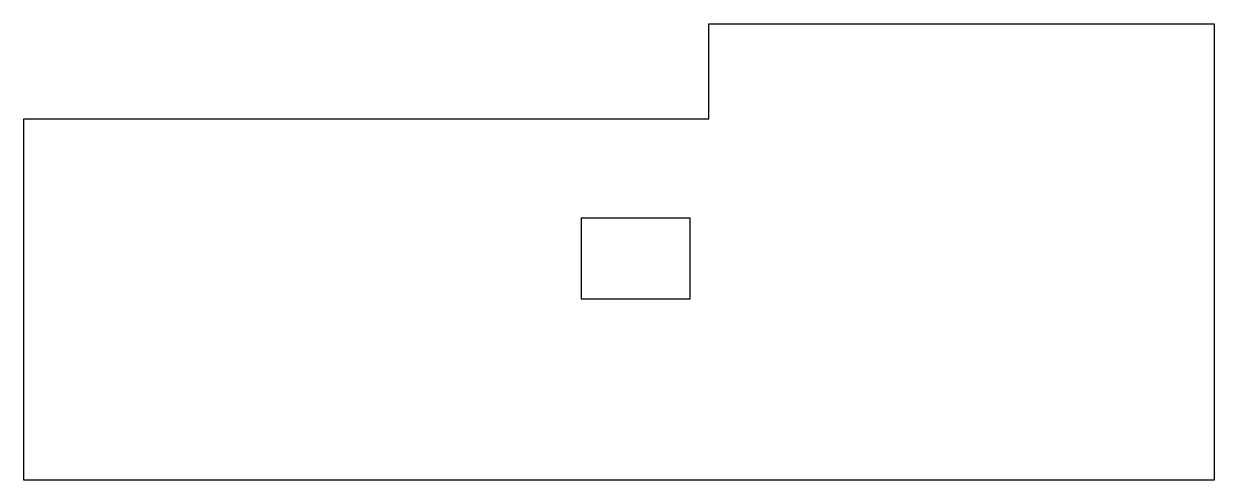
# Model space of a CAD drawing. Header units: millimetres. Extents: x -63 to 63, y -48 to 0.
import ezdxf

# ---------------------------------------------------------------- set-up
doc = ezdxf.new("R2010")
doc.units = ezdxf.units.MM
doc.layers.get('0').update_dxf_attribs({"linetype": 'CONTINUOUS'})

msp = doc.modelspace()

# ---------------------------------------------------------------- linework, layer by layer
for points in [[(62.7, -48.1), (-62.7, -48.1), (-62.7, -10), (9.46, -10), (9.46, 0), (62.7, 0)], [(-4, -29), (7.5, -29), (7.5, -20.5), (-4, -20.5)]]:
    msp.add_lwpolyline(points, close=True)

doc.saveas('drawing.dxf')
